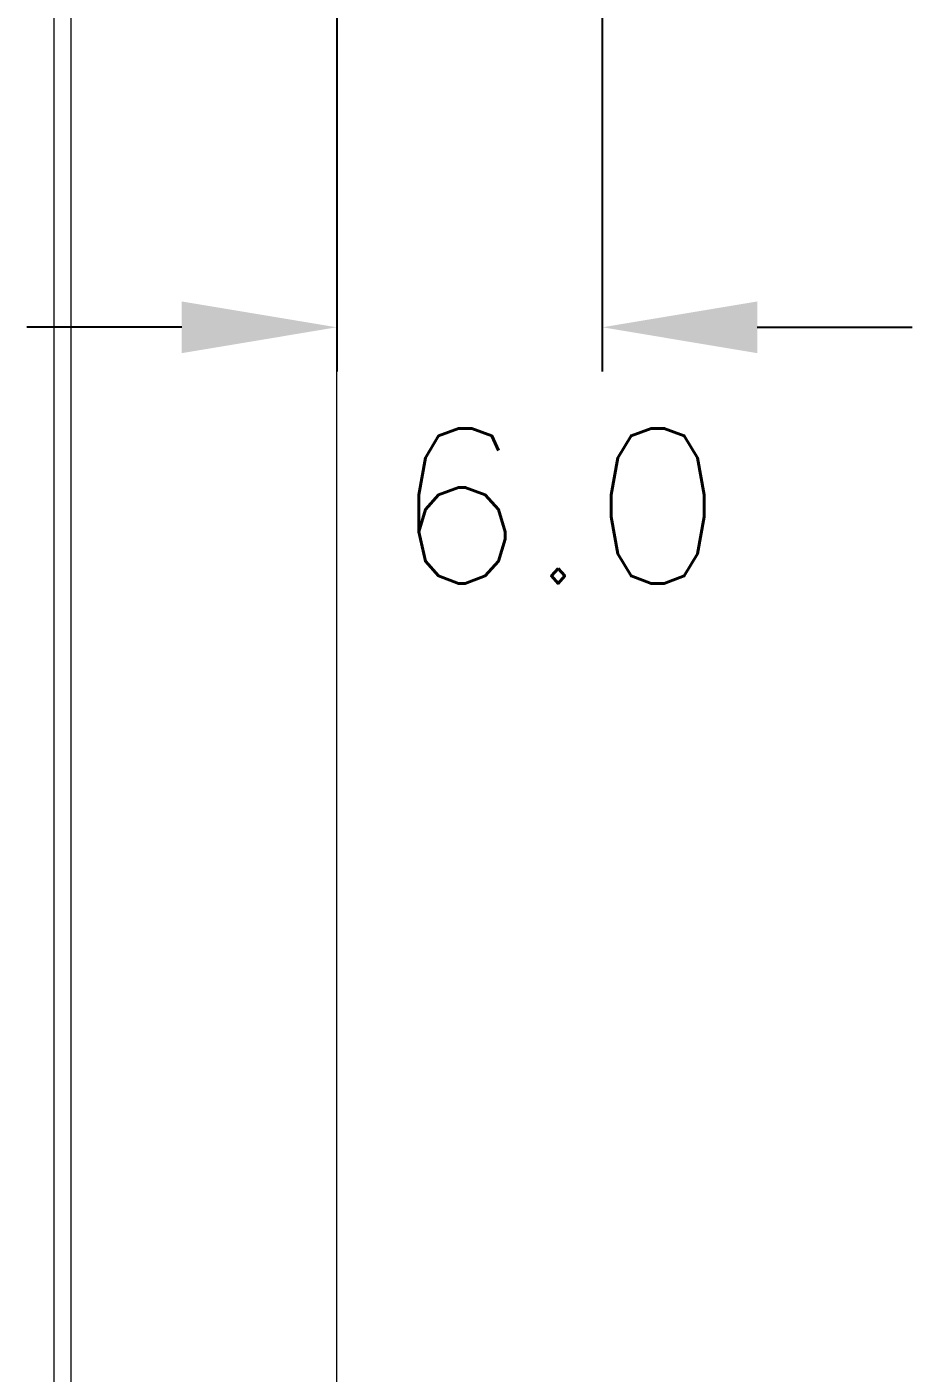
# Model space of a CAD drawing. Extents: x 4137 to 28680, y 2446 to 6814.
# Drawn here: x 11084.13 to 11104.13, y 3481.96 to 3512.36 of the extents above; entities that cross this region are included whole.
import ezdxf

# ---------------------------------------------------------------- set-up
doc = ezdxf.new("R2010")
doc.units = 0
doc.header["$LTSCALE"] = 0.5
doc.layers.get('0').update_dxf_attribs({"linetype": 'CONTINUOUS'})
doc.layers.get('DEFPOINTS').update_dxf_attribs({"linetype": 'CONTINUOUS'})
doc.layers.add('DIM', color=5, linetype='CONTINUOUS')
doc.styles.get("Standard").update_dxf_attribs({"font": 'simplex.shx'})
doc.dimstyles.new('YP115', dxfattribs={"dimscale": 0, "dimtxt": 37.5, "dimasz": 37.5, "dimexe": 0.5, "dimexo": 37.5, "dimgap": 22.5, "dimtad": 0, "dimtoh": 1, "dimdec": 1, "dimzin": 0, "dimdsep": 46, "dimtxsty": 'Standard', "dimcen": 0, "dimdle": 1.25, "dimadec": 0, "dimazin": 0, "dimtfac": 0.75, "dimtdec": 1, "dimtofl": 0, "dimtmove": 2, "dimatfit": 3, "dimfxl": 1, "dimtolj": 1, "dimtzin": 0, "dimarcsym": 0})

# ---------------------------------------------------------------- blocks, each defined once
blk = doc.blocks.new('*D37')
at = {"layer": 'DEFPOINTS', "color": 0, "transparency": 16777216}
for p in [(11097.128, 3529.174), (11091.128, 3517.569), (11091.128, 3505.578)]:
    blk.add_point(p, dxfattribs=at)
at = {"layer": 'DIM', "color": 0, "lineweight": -2, "transparency": 16777216}
for p, q in [((11097.128, 3528.174), (11097.128, 3504.578)), ((11091.128, 3516.569), (11091.128, 3504.578)), ((11087.628, 3505.578), (11084.128, 3505.578)), ((11100.628, 3505.578), (11104.128, 3505.578))]:
    blk.add_line(p, q, dxfattribs=at)
at = {"layer": 'DIM', "color": 0, "transparency": 16777216}
for points in [[(11087.628, 3506.161), (11087.628, 3504.994), (11091.128, 3505.578)], [(11100.628, 3506.161), (11100.628, 3504.994), (11097.128, 3505.578)]]:
    blk.add_solid(points, dxfattribs=at)
at = {"layer": 'DIM', "color": 0, "transparency": 16777216, "insert": (11096.13, 3501.544), "char_height": 3.5, "attachment_point": 5}
blk.add_mtext('\\A1;6.0', dxfattribs=at)
blk = doc.blocks.new('*D39')
at = {"layer": 'DEFPOINTS', "color": 0, "transparency": 16777216}
for p in [(11097.128, 3529.174), (11091.128, 3517.569), (11091.128, 3505.578)]:
    blk.add_point(p, dxfattribs=at)
at = {"layer": 'DIM', "color": 0, "lineweight": -2, "transparency": 16777216}
for p, q in [((11097.128, 3528.174), (11097.128, 3504.578)), ((11091.128, 3516.569), (11091.128, 3504.578)), ((11087.628, 3505.578), (11084.128, 3505.578)), ((11100.628, 3505.578), (11104.128, 3505.578))]:
    blk.add_line(p, q, dxfattribs=at)
at = {"layer": 'DIM', "color": 0, "transparency": 16777216}
for points in [[(11087.628, 3506.161), (11087.628, 3504.994), (11091.128, 3505.578)], [(11100.628, 3506.161), (11100.628, 3504.994), (11097.128, 3505.578)]]:
    blk.add_solid(points, dxfattribs=at)
at = {"layer": 'DIM', "color": 0, "transparency": 16777216, "insert": (11096.13, 3501.544), "char_height": 3.5, "attachment_point": 5}
blk.add_mtext('\\A1;6.0', dxfattribs=at)

msp = doc.modelspace()

# ---------------------------------------------------------------- linework, layer by layer
at = {"color": 7, "linetype": 'Continuous', "lineweight": 15}
for p, q in [((11084.736, 3714.066), (11084.736, 3439.282)), ((11084.736, 3714.066), (11084.736, 3439.282)), ((11085.128, 3439.674), (11085.128, 3713.674)), ((11085.128, 3439.674), (11085.128, 3713.674)), ((11091.128, 3467.174), (11091.128, 3631.674)), ((11091.128, 3467.174), (11091.128, 3631.674))]:
    msp.add_line(p, q, dxfattribs=at)

# ---------------------------------------------------------------- dimensions: what is measured, and where the dimension line sits
at = {"layer": 'DIM'}
for picture in ['*D37', '*D39']:
    dim = msp.add_linear_dim(base=(11091.128, 3505.578), p1=(11097.128, 3529.174), p2=(11091.128, 3517.569), dimstyle='YP115', override={"dimscale": 1, "dimtxt": 3.5, "dimasz": 3.5, "dimexe": 1, "dimexo": 1, "dimgap": 0.9, "dimtoh": 0, "dimdle": 1.3}, dxfattribs=at)
    dim.commit()
    dim.dimension.update_dxf_attribs({"geometry": picture, "text_midpoint": (11096.13, 3501.544), "dimtype": 160})

doc.saveas('drawing.dxf')
